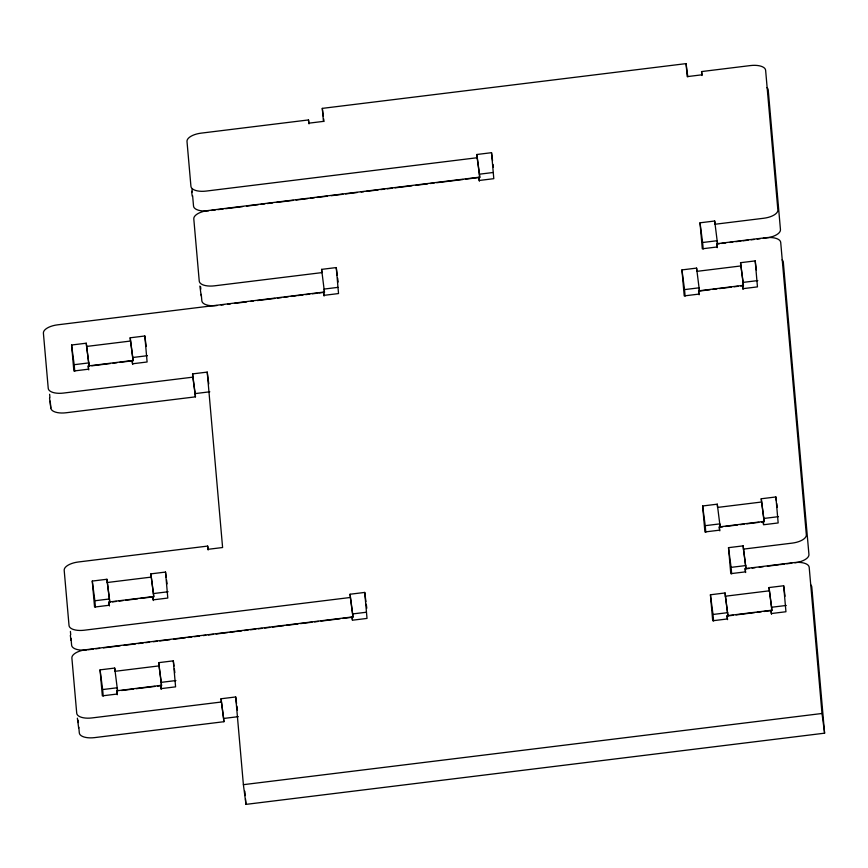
<?xml version="1.0" encoding="UTF-8"?>
<svg xmlns="http://www.w3.org/2000/svg" width="868" height="868" viewBox="0 0 868 868"><rect width="100%" height="100%" fill="white"/><g stroke="black" fill="none" stroke-linecap="round" stroke-linejoin="round"><path stroke-width="1.3" d="M492.557 160.569L491.527 152.692L476.868 154.493L477.161 157.737L206.161 191.079A14.756 6.521 -7.5 0 1 190.938 186.392L187 141.451A14.756 6.521 -7.5 0 1 201.083 133.151L308.498 119.936L308.791 123.18L323.439 121.379L322.299 108.381L686.067 63.624L687.803 76.764M686.067 63.624L687.206 76.623L701.854 74.822L701.572 71.567L750.408 65.567A14.756 6.521 -7.5 0 1 765.619 70.254L777.869 209.947A14.756 6.521 -7.5 0 1 763.786 218.248L714.961 224.259L714.679 221.004L700.02 222.805L702.299 248.801L716.957 246.989L716.664 243.745L765.5 237.734A14.756 6.521 -7.5 0 1 780.712 242.432L806.339 534.807A14.756 6.521 -7.5 0 1 792.267 543.108L743.431 549.119L746.024 568.811L749.084 568.442M465.422 179.199L479.754 177.441L479.461 174.186L493.198 172.493M479.386 181.173L478.865 177.235L207.864 210.577A14.756 6.521 -7.5 0 0 193.792 218.877L199.249 281.145A14.756 6.521 -7.5 0 0 214.461 285.832L321.887 272.617L321.605 269.373L336.252 267.572L337.283 275.449M211.358 210.457L215.264 209.98M217.868 209.655L223.087 209.014M225.691 208.7L242.628 206.617M246.534 206.128L258.263 204.685M260.867 204.371L264.773 203.882M267.377 203.568L272.595 202.928M276.501 202.439L293.438 200.356M296.042 200.041L307.771 198.598M310.375 198.273L314.281 197.796M316.885 197.47L327.312 196.19M331.218 195.712L342.947 194.269M345.551 193.944L357.28 192.501M361.186 192.023L363.79 191.709M366.404 191.383L378.123 189.94M380.726 189.615L384.643 189.137M387.247 188.823L392.455 188.182M395.059 187.857L411.996 185.774M415.913 185.296L427.631 183.853M430.246 183.528L434.152 183.05M436.756 182.725L462.818 179.524M337.934 287.373L324.198 289.066L324.48 292.321L319.109 292.972M703.188 249.007L702.613 242.508L717.272 240.707L717.413 242.324M324.111 296.053L323.59 292.104L57.483 324.849A14.756 6.521 -7.5 0 0 43.4 333.149L48.239 388.376A14.756 6.521 -7.5 0 0 63.462 393.074L192.859 377.157L192.566 373.902L207.224 372.101L208.776 383.916M221.09 305.037L223.77 304.711M227.796 304.212L230.487 303.876M234.512 303.388L246.599 301.901M250.624 301.402L253.315 301.077M257.34 300.578L274.798 298.429M277.478 298.093L281.514 297.605M284.194 297.268L288.23 296.78M290.91 296.444L296.281 295.782M297.626 295.619L302.997 294.957M305.677 294.632L309.713 294.133M312.393 293.807L317.764 293.145M714.679 221.004L717.554 243.951L719.583 243.702M721.623 243.452L725.691 242.953M729.76 242.454L732.809 242.074M735.858 241.695L740.946 241.076M742.986 240.827L748.075 240.197M751.124 239.818L754.173 239.449M757.221 239.069L760.281 238.7M763.33 238.32L766.379 237.941A14.756 6.521 -7.5 0 0 780.462 229.64L768.213 89.957A14.756 6.521 -7.5 0 0 766.976 87.69M132.695 364.473L132.175 360.535L88.232 365.949L88.514 369.193L73.867 370.994L71.588 345.008L86.236 343.207L89.111 366.155L86.236 343.207M119.741 362.379L133.054 360.741L130.178 337.793L144.826 335.992L146.215 346.495M743.051 289.38L742.531 285.442L698.588 290.845L698.87 294.1L684.223 295.901L681.944 269.905L696.592 268.103L699.467 291.051L710.122 289.738M740.751 285.973L743.42 285.648L740.534 262.7L755.193 260.899L756.397 270.089M86.518 346.451L130.46 341.048M740.827 265.944L696.874 271.358L696.592 268.103M74.746 371.2L74.181 364.701L88.829 362.9M133.054 360.741L132.771 357.497L147.419 355.696M685.102 296.107L684.537 289.608L699.185 287.807M743.42 285.648L743.127 282.393L757.786 280.592M91.78 365.819L110.42 363.529M113.079 363.204L117.072 362.705M712.791 289.413L716.784 288.925M719.442 288.599L731.431 287.124M734.1 286.787L738.093 286.299M49.541 398.228L50.832 408.079A14.756 6.521 -7.5 0 0 66.055 412.767L195.452 396.85L195.159 393.605L209.817 391.793M208.179 550.019L207.669 546.081L78.272 561.997A14.756 6.521 -7.5 0 0 64.189 570.298L69.028 625.524A14.756 6.521 -7.5 0 0 84.25 630.222L350.368 597.477L350.075 594.233L364.734 592.432L365.938 601.622M153.386 600.548L152.866 596.609L108.923 602.012L109.205 605.256L94.558 607.058L92.279 581.072L106.927 579.271L109.802 602.218L106.927 579.271M140.432 598.443L153.755 596.804L150.869 573.867L165.517 572.066L166.211 577.318M763.569 524.131L763.222 521.505L719.279 526.909L719.561 530.164L704.914 531.965L702.635 505.979L717.283 504.178L720.169 527.115L722.827 526.789M761.442 522.037L764.111 521.711L761.236 498.764L775.884 496.963L776.404 500.901M107.209 582.515L151.162 577.111M761.518 502.019L717.576 507.422L717.283 504.178M95.437 607.264L94.872 600.764L109.52 598.963M153.755 596.804L153.462 593.56L168.11 591.759M705.803 532.171L705.228 525.672L719.876 523.871L720.169 527.115M764.111 521.711L763.829 518.467L778.477 516.666M112.471 601.893L116.464 601.394M119.122 601.068L123.126 600.58M125.784 600.255L137.773 598.779M725.496 526.464L737.475 524.988M740.144 524.663L744.136 524.174M746.795 523.838L758.784 522.362M78.804 727.189L79.313 732.939A14.756 6.521 -7.5 0 0 94.525 737.626L223.922 721.709L221.047 698.762L235.695 696.961L243.387 784.672L245.98 804.376L824.6 733.178L822.007 713.485L809.193 567.292A14.756 6.521 -7.5 0 0 793.97 562.605L745.145 568.605L745.428 571.86L730.78 573.661L728.502 547.665L743.149 545.864L746.024 568.811M342.719 618.439L352.961 617.181L352.668 613.926L366.404 612.233M731.67 573.867L731.095 567.368L745.742 565.567M352.419 619.6L352.072 616.974L85.954 649.709A14.756 6.521 -7.5 0 0 71.881 658.009L76.72 713.236A14.756 6.521 -7.5 0 0 91.932 717.934L221.329 702.017M88.124 649.763L93.234 649.134M95.795 648.819L99.636 648.342M103.476 647.875L120.109 645.825M123.94 645.358L135.462 643.937M138.023 643.622L143.133 642.993M145.694 642.678L149.535 642.201M153.376 641.734L157.206 641.257M159.766 640.942L169.998 639.683M173.839 639.217L185.351 637.796M187.911 637.481L191.752 637.014M194.313 636.7L199.434 636.07M203.264 635.593L205.824 635.278M208.385 634.964L213.506 634.334M216.056 634.02L227.579 632.598M230.139 632.284L235.25 631.654M236.53 631.503L241.651 630.873M244.212 630.559L248.042 630.081M250.602 629.767L255.724 629.137M258.284 628.823L262.125 628.356M264.675 628.041L269.796 627.412M272.357 627.097L283.869 625.676M286.429 625.361L297.941 623.94M300.502 623.625L312.013 622.215M314.574 621.9L318.415 621.423M320.976 621.108L340.169 618.754M752.133 568.063L755.182 567.683M759.25 567.184L763.319 566.685M767.388 566.186L778.585 564.808M779.594 564.677L784.683 564.059M786.723 563.809L791.811 563.18M161.166 689.344L160.645 685.394L116.703 690.809L116.985 694.053L102.337 695.854L100.059 669.868L114.706 668.067L117.592 691.015L117.299 687.76L102.652 689.561L103.227 696.06M157.542 686.1L161.535 685.601L158.66 662.664L173.307 660.852L174.001 666.114M771.533 614.24L771.012 610.302L727.069 615.705L727.351 618.96L712.704 620.761L710.425 594.775L725.073 592.963L727.948 615.911L733.276 615.26M763.905 611.495L771.891 610.508L769.015 587.56L783.663 585.759L785.052 596.262M158.942 665.908L114.999 671.311L114.706 668.067M727.948 615.911L725.355 596.218L769.298 590.815M161.535 685.601L161.253 682.356L175.9 680.555M713.583 620.967L713.019 614.468L727.666 612.667M771.891 610.508L771.609 607.264L786.256 605.452M121.585 690.516L133.574 689.04M136.233 688.715L154.873 686.425M735.934 614.935L754.585 612.634M757.243 612.309L761.236 611.821M223.922 721.709L223.64 718.465L238.288 716.664M243.387 784.672L822.007 713.485M776.741 503.527L777.261 507.465M740.534 262.7L743.127 282.393M761.236 498.764L763.829 518.467M701.572 71.567L702.093 75.516M769.015 587.56L771.609 607.264M716.664 243.745L717.185 247.684M700.02 222.805L702.613 242.508M745.145 568.605L745.666 572.544M698.588 290.845L699.109 294.784M728.502 547.665L731.095 567.368M719.279 526.909L719.8 530.858M681.944 269.905L684.537 289.608M727.069 615.705L727.579 619.644M702.635 505.979L705.228 525.672M710.425 594.775L713.019 614.468M493.078 164.508L493.425 167.133M476.868 154.493L479.461 174.186M477.161 157.737L479.754 177.441M322.299 108.381L323.33 116.269M323.677 118.894L324.024 121.52M337.63 278.075L338.151 282.013M308.498 119.936L309.019 123.874M366.285 604.247L366.806 608.186M321.605 269.373L324.48 292.321M350.075 594.233L352.668 613.926M350.368 597.477L352.961 617.181M191.589 191.307L192.24 196.233M199.89 286.06L201.192 295.912M235.695 696.961L236.563 703.525M236.91 706.151L237.431 710.089M192.566 373.902L195.159 393.605M192.859 377.157L195.452 396.85M221.047 698.762L223.64 718.465M166.558 579.943L167.079 583.882M174.338 668.74L174.859 672.678M130.178 337.793L132.771 357.497M150.869 573.867L153.462 593.56M158.66 662.664L161.253 682.356M88.232 365.949L88.742 369.887M108.923 602.012L109.444 605.951M71.588 345.008L74.181 364.701M116.703 690.809L117.223 694.747M92.279 581.072L94.872 600.764M100.059 669.868L102.652 689.561M70.33 635.376L70.97 640.302M77.371 718.161L78.662 728.013M824.6 733.178L811.786 586.996A14.756 6.521 -7.5 0 0 810.549 584.728M755.193 260.899L757.46 286.885L742.813 288.686L742.531 285.442M775.884 496.963L778.162 522.948L763.514 524.76L763.222 521.505M783.663 585.759L785.941 611.745L771.294 613.546L771.012 610.302M717.424 242.53L717.554 243.951M743.149 545.864L743.431 549.119M699.283 288.892L699.467 291.051M725.073 592.963L725.355 596.218M491.527 152.692L493.794 178.678L479.147 180.479L478.865 177.235M336.252 267.572L338.531 293.558L323.883 295.359L323.59 292.104M364.734 592.432L367.012 618.417L352.354 620.219L352.072 616.974M192.056 189.235L192.305 192.045M192.631 195.788L193.531 206.085A14.756 6.521 -7.5 0 0 208.754 210.783M200.584 286.57L200.812 289.163M201.267 294.35L201.843 300.838A14.756 6.521 -7.5 0 0 217.054 305.536M244.83 791.215L245.21 795.598M245.503 798.885L245.98 804.376M207.224 372.101L222.599 547.524L207.951 549.325L207.669 546.081M144.826 335.992L147.104 361.989L132.457 363.79L132.175 360.535M165.517 572.066L167.795 598.052L153.148 599.853L152.866 596.609M173.307 660.852L175.586 686.848L160.938 688.649L160.645 685.394M49.628 394.267L49.932 397.718M50.225 401.168L50.832 408.079M70.416 631.416L70.72 634.866M71.013 638.316L71.621 645.228A14.756 6.521 -7.5 0 0 86.843 649.915M78.207 720.277L78.402 722.577M794.86 562.8A14.756 6.521 -7.5 0 0 808.933 554.511L783.305 262.125A14.756 6.521 -7.5 0 0 782.068 259.868"/></g></svg>
